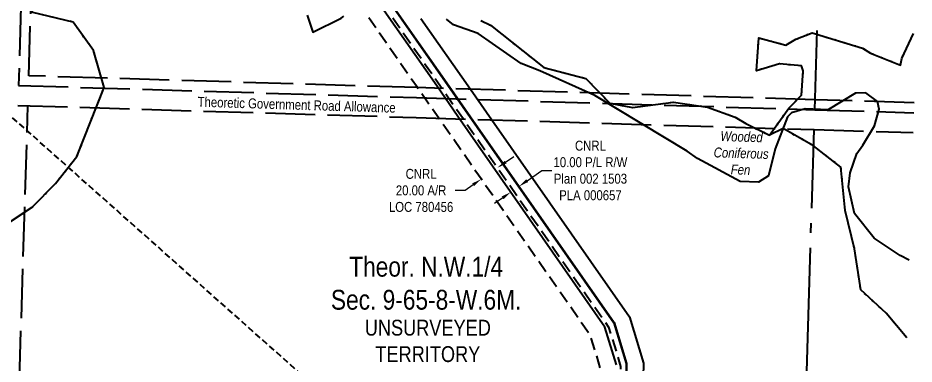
# Model space of a CAD drawing. Extents: x 355004 to 366534, y 6048595 to 6058688.
# Drawn here: x 360643 to 361547, y 6054156 to 6054506 of the extents above; entities that cross this region are included whole.
import ezdxf
from ezdxf.enums import TextEntityAlignment as Align

# ---------------------------------------------------------------- set-up
doc = ezdxf.new("R2010")
doc.units = 0
doc.header["$LTSCALE"] = 5
doc.header["$PDSIZE"] = 5
for name, pattern in [('foc-ACCESSROAD', [3.75, 2.5, -1.25]), ('foc-QUARTERLINE', [33, 25, -3, 2, -3]), ('foc-TIELINE', [1.875, 1.25, -0.625]), ('foc-UNSURVEYED', [12.5, 10, -2.5]), ('foc-WHEELTRACKS', [2, 0.4, -1.6])]:
    doc.linetypes.add(name, pattern=pattern)
doc.layers.get('Defpoints').update_dxf_attribs({"color": 9})
for name, color, linetype in [('C-AR', 13, 'foc-ACCESSROAD'), ('C-RW', 13, 'Continuous'), ('C-SYMBOL', 7, 'Continuous'), ('L-QSEC', 8, 'foc-QUARTERLINE'), ('L-ROAD-T', 7, 'Continuous'), ('L-TIE', 7, 'foc-TIELINE'), ('L-UNS-T', 3, 'Continuous'), ('L-USEC', 7, 'foc-UNSURVEYED'), ('T-CREEK', 160, 'Continuous'), ('T-WATER-P3', 160, 'foc-WHEELTRACKS'), ('WETLAND', 143, 'Continuous'), ('WETLAND-T', 146, 'Continuous')]:
    doc.layers.add(name, color=color, linetype=linetype)
doc.layers.add('C-RW-T', color=13, linetype='Continuous', lineweight=9)
doc.styles.add('175L', font='ARIALN.TTF', dxfattribs={"height": 20})
doc.styles.add('80CG', font='ARIALN.TTF', dxfattribs={"height": 10})
doc.styles.add('80L', font='ARIALN.TTF', dxfattribs={"height": 10})
doc.styles.add('foc-LtypeFont', font='ARIALN.TTF', dxfattribs={"height": 7.35})
doc.linetypes.add('foc-TOPO-flowdirection-NOLINE', pattern='A,0,[">",foc-LtypeFont,S=0.3,R=0,X=0,Y=-0.945],-20,[">",foc-LtypeFont,S=0.3,R=0,X=0,Y=-0.945],0', length=20)
doc.dimstyles.new('Compass 5 000', dxfattribs={"dimscale": 5, "dimtxt": 9, "dimasz": 2, "dimexe": 0.2, "dimexo": 0.0625, "dimgap": 0.5, "dimtad": 0, "dimtih": 1, "dimtoh": 1, "dimzin": 0, "dimdsep": 46, "dimtxsty": '80CG', "dimcen": 0.1, "dimse1": 1, "dimse2": 1, "dimclrd": 256, "dimclrt": 256, "dimaunit": 1, "dimadec": 4, "dimazin": 0, "dimtfac": 0.06, "dimtofl": 0, "dimtmove": 0, "dimatfit": 1, "dimfxl": 0.2, "dimtolj": 1, "dimtzin": 0, "dimlwd": -1, "dimarcsym": 0})

# ---------------------------------------------------------------- blocks, each defined once
blk = doc.blocks.new('*D495')
at = {"layer": 'C-RW-T', "transparency": 16777216}
for p, q in [((361135.01, 6054360.04), (361143.21, 6054365.76)), ((361094.03, 6054331.45), (361084.03, 6054331.45)), ((361102.23, 6054337.17), (361094.03, 6054331.45))]:
    blk.add_line(p, q, dxfattribs=at)
for points in [[(361134.05, 6054361.41), (361135.96, 6054358.67), (361126.8, 6054354.32)], [(361101.28, 6054338.54), (361103.19, 6054335.81), (361110.43, 6054342.9)]]:
    blk.add_solid(points, dxfattribs=at)
at = {"layer": 'Defpoints', "color": 0, "transparency": 16777216}
for p in [(361110.43, 6054342.9), (361176.55, 6054283.02), (361160.18, 6054271.59)]:
    blk.add_point(p, dxfattribs=at)
at = {"layer": 'C-RW-T', "transparency": 16777216, "insert": (361049.73, 6054331.45), "char_height": 10, "attachment_point": 5, "style": '80CG'}
blk.add_mtext('\\A1;CNRL\\P20.00 A/R\\PLOC 780456', dxfattribs=at)
blk = doc.blocks.new('*D496')
at = {"layer": 'C-RW-T', "transparency": 16777216}
for p, q in [((361156.81, 6054341.31), (361171.51, 6054351.57)), ((361171.51, 6054351.57), (361181.51, 6054351.57)), ((361132.03, 6054324.03), (361123.83, 6054318.31))]:
    blk.add_line(p, q, dxfattribs=at)
for points in [[(361155.85, 6054342.68), (361157.76, 6054339.94), (361148.61, 6054335.59)], [(361131.08, 6054325.39), (361132.99, 6054322.66), (361140.23, 6054329.75)]]:
    blk.add_solid(points, dxfattribs=at)
at = {"layer": 'Defpoints', "color": 0, "transparency": 16777216}
for p in [(361137.22, 6054351.91), (361128.85, 6054346.07), (361140.23, 6054329.75)]:
    blk.add_point(p, dxfattribs=at)
at = {"layer": 'C-RW-T', "transparency": 16777216, "insert": (361220.59, 6054351.57), "char_height": 10, "attachment_point": 5, "style": '80CG'}
blk.add_mtext('\\A1;CNRL\\P10.00 P/L R/W\\PPlan 002 1503\\PPLA 000657', dxfattribs=at)

msp = doc.modelspace()

# ---------------------------------------------------------------- linework, layer by layer
at = {"layer": 'C-AR', "flags": 128}
msp.add_lwpolyline([(361021.041, 6054505.782), (361070.86, 6054434.413), (361092.383, 6054403.58), (361238.971, 6054193.593), (361251.036, 6054153.878), (361249.229, 6054078.906), (361217.719, 6053985.142), (361208.463, 6053973.186), (361205.629, 6053973.269), (361183.795, 6053973.913), (361199.836, 6053994.698), (361229.313, 6054082.41), (361230.97, 6054151.144), (361220.762, 6054184.748), (361067.571, 6054404.335), (361046.063, 6054435.168), (360996.278, 6054506.536)], dxfattribs=at)
at = {"layer": 'C-RW'}
for points in [[(361246.822, 6054155.422), (361235.218, 6054193.586), (361086.957, 6054406.124), (361065.449, 6054436.957), (361001.328, 6054528.882)], [(361013.95, 6054528.497), (361078.12, 6054436.571), (361099.644, 6054405.737), (361244.557, 6054198.153), (361257.075, 6054156.915), (361255.229, 6054080.382)], [(361049.57, 6054504.913), (361099.418, 6054433.544), (361120.955, 6054402.71), (361259.916, 6054203.766), (361274.12, 6054157.057), (361272.128, 6054074.882), (361238.272, 6053974.111), (361237.28, 6053972.289), (361205.18, 6053913.341), (361199.944, 6053903.727), (361195.726, 6053895.982), (361169.716, 6053898.183), (361159.753, 6053899.038), (361125.866, 6053901.947), (361103.773, 6053895.213)]]:
    msp.add_lwpolyline(points, dxfattribs=at)
at = {"layer": 'C-RW', "flags": 128}
msp.add_lwpolyline([(361015.162, 6054526.081), (361244.198, 6054197.998), (361256.744, 6054156.789), (361254.912, 6054080.324), (361222.975, 6053985.105), (361200.959, 6053943.674), (361179.842, 6053906.858), (361171.34, 6053907.584), (361164.607, 6053908.159), (361124.536, 6053911.58), (361098.824, 6053903.739), (361009.274, 6053911.384), (360792.336, 6053948.88), (360725.579, 6053948.832), (360526.85, 6053838.154)], dxfattribs=at)
at = {"layer": 'L-QSEC'}
for p, q in [((361446.92, 6054412.921), (361449.363, 6054492.742)), ((361418.645, 6053488.957), (361446.304, 6054392.821))]:
    msp.add_line(p, q, dxfattribs=at)
at = {"layer": 'L-USEC'}
for p, q in [((360645.988, 6054517.201), (360643.531, 6054437.382)), ((360653.891, 6054447.126), (360656.038, 6054516.895)), ((361045.531, 6054435.202), (360653.891, 6054447.126)), ((360643.531, 6054437.382), (361045.219, 6054425.152)), ((361447.227, 6054422.971), (361045.531, 6054435.202)), ((361045.219, 6054425.152), (361446.916, 6054412.921)), ((361547.147, 6054419.929), (361447.227, 6054422.971)), ((360640.591, 6054015.007), (360652.963, 6054416.975)), ((360642.912, 6054417.282), (361044.607, 6054405.052)), ((361446.916, 6054412.921), (361546.839, 6054409.879)), ((361044.607, 6054405.052), (361446.304, 6054392.821)), ((361446.304, 6054392.821), (361546.224, 6054389.778))]:
    msp.add_line(p, q, dxfattribs=at)
at = {"layer": 'T-CREEK', "linetype": 'foc-TOPO-flowdirection-NOLINE', "flags": 128}
for points in [[(360146.345, 6053725.505), (360155.055, 6053750.105), (360183.626, 6053770.342), (360204.531, 6053851.382), (360227.852, 6053877.678), (360245.754, 6053909.144), (360246.597, 6053955.289), (360273.539, 6053977.536), (360305.01, 6053994.163), (360339.01, 6054007.18), (360362.602, 6054031.536), (360378.824, 6054064.102), (360431.577, 6054108.095), (360444.509, 6054143.911), (360468.42, 6054168.127), (360494.332, 6054190.263), (360505.264, 6054228.219), (360528.936, 6054253.145), (360561.187, 6054268.582), (360595.777, 6054279.52), (360628.498, 6054295.336), (360657.34, 6054314.424), (360680.811, 6054338.559), (360702.413, 6054365.625), (360729.887, 6054435.347), (360719.29, 6054472.543), (360698.671, 6054501.342), (360657.912, 6054511.034), (360648.503, 6054529.332)], [(360934.865, 6054508.406), (360940.321, 6054491.061), (360968.922, 6054505.197), (360971.649, 6054507.286)], [(361109.892, 6054503.077), (361119.792, 6054498.131), (361173.45, 6054455.451), (361215.969, 6054444.482), (361240.067, 6054419.551), (361263.057, 6054415.17), (361304.388, 6054420.549), (361338.757, 6054415.608), (361366.747, 6054405.406), (361377.346, 6054398.848), (361401.386, 6054387.127), (361420.718, 6054414.312), (361433.558, 6054427.631), (361435.39, 6054452.197), (361433.7, 6054457.067), (361411.42, 6054459.129), (361388.13, 6054452.3), (361390.382, 6054485.396), (361417.762, 6054478.176), (361427.912, 6054484.066), (361444.293, 6054490.544), (361495.132, 6054475.123), (361503.141, 6054470.052), (361533.511, 6054457.913), (361534.641, 6054464.632), (361546.656, 6054489.78)], [(361539.886, 6054182.656), (361519.084, 6054207.479), (361493.266, 6054231.128), (361487.048, 6054272.553), (361477.561, 6054311.291), (361473.384, 6054354.825), (361445.685, 6054376.466), (361414.996, 6054393.975), (361401.386, 6054387.127)]]:
    msp.add_lwpolyline(points, dxfattribs=at)
at = {"layer": 'T-CREEK', "flags": 128}
msp.add_lwpolyline([(360934.865, 6054508.406), (360940.321, 6054491.061), (360968.922, 6054505.197), (360971.649, 6054507.286)], dxfattribs=at)
at = {"layer": 'T-WATER-P3', "flags": 128}
for points in [[(360146.345, 6053725.505), (360155.055, 6053750.105), (360183.626, 6053770.342), (360204.531, 6053851.382), (360227.852, 6053877.678), (360245.754, 6053909.144), (360246.597, 6053955.289), (360273.539, 6053977.536), (360305.01, 6053994.163), (360339.01, 6054007.18), (360362.602, 6054031.536), (360378.824, 6054064.102), (360431.577, 6054108.095), (360444.509, 6054143.911), (360468.42, 6054168.127), (360494.332, 6054190.263), (360505.264, 6054228.219), (360528.936, 6054253.145), (360561.187, 6054268.582), (360595.777, 6054279.52), (360628.498, 6054295.336), (360657.34, 6054314.424), (360680.811, 6054338.559), (360702.413, 6054365.625), (360729.887, 6054435.347), (360719.29, 6054472.543), (360698.671, 6054501.342), (360657.912, 6054511.034), (360648.503, 6054529.332)], [(361109.892, 6054503.077), (361119.792, 6054498.131), (361173.45, 6054455.451), (361215.969, 6054444.482), (361240.067, 6054419.551), (361263.057, 6054415.17), (361304.388, 6054420.549), (361338.757, 6054415.608), (361366.747, 6054405.406), (361377.346, 6054398.848), (361401.386, 6054387.127), (361420.718, 6054414.312), (361433.558, 6054427.631), (361435.39, 6054452.197), (361433.7, 6054457.067), (361411.42, 6054459.129), (361388.13, 6054452.3), (361390.382, 6054485.396), (361417.762, 6054478.176), (361427.912, 6054484.066), (361444.293, 6054490.544), (361495.132, 6054475.123), (361503.141, 6054470.052), (361533.511, 6054457.913), (361534.641, 6054464.632), (361546.656, 6054489.78)], [(361539.886, 6054182.656), (361519.084, 6054207.479), (361493.266, 6054231.128), (361487.048, 6054272.553), (361477.561, 6054311.291), (361473.384, 6054354.825), (361445.685, 6054376.466), (361414.996, 6054393.975), (361401.386, 6054387.127)]]:
    msp.add_lwpolyline(points, dxfattribs=at)
at = {"layer": 'WETLAND'}
msp.add_lwpolyline([(361542.288, 6054261.138), (361532.985, 6054265.819), (361506.818, 6054283.249), (361487.057, 6054308.09), (361480.868, 6054335.022), (361482.756, 6054349.253), (361489.452, 6054368.684), (361495.525, 6054377.014), (361507.37, 6054396.647), (361512.064, 6054413.608), (361510.203, 6054421.373), (361498.341, 6054430.068), (361487.999, 6054429.543), (361460.775, 6054413.192), (361460.578, 6054412.878), (361437.315, 6054413.855), (361423.554, 6054409.712), (361419.541, 6054405.626), (361406.862, 6054373.549), (361400.269, 6054346.342), (361390.158, 6054339.795), (361371.545, 6054340.381), (361328.658, 6054363.76), (361318.169, 6054371.067), (361225.081, 6054427.141), (361169.373, 6054452.231), (361150.706, 6054459.554), (361107.164, 6054489.913), (361082.345, 6054498.421), (361075.47, 6054504.125)], dxfattribs=at)

# ---------------------------------------------------------------- texts
at = {"layer": 'L-ROAD-T', "style": '80L'}
msp.add_text('Theoretic Government Road Allowance', height=9.99665, rotation=358.25572, dxfattribs=at).set_placement((360924.152, 6054417.926), align=Align.MIDDLE_CENTER)
at = {"layer": 'L-UNS-T', "color": 3, "insert": (361056.513, 6054179.522), "char_height": 15.99464, "attachment_point": 5, "style": '80L'}
msp.add_mtext_dynamic_manual_height_columns('UNSURVEYED TERRITORY', width=126.3714, gutter_width=47.484, heights=[0], dxfattribs=at)
at = {"layer": 'WETLAND-T', "insert": (361358.053, 6054391.173), "char_height": 9.99663, "attachment_point": 1, "rotation": 358.255794, "style": '80L'}
msp.add_mtext_dynamic_manual_height_columns('\\pi-6.07688;{\\fArial Narrow|b0|i1|c0|p34;Wooded \\P\\pi-12.38785;Coniferous\\P\\pi5.32447;Fen}', width=29.54435, gutter_width=49.983, heights=[0], dxfattribs=at)

# ---------------------------------------------------------------- dimensions: what is measured, and where the dimension line sits
at = {"layer": 'C-RW-T'}
dim = msp.add_linear_dim(base=(361140.234, 6054329.749), p1=(361137.217, 6054351.914), p2=(361128.846, 6054346.075), angle=214.898648, text='CNRL\\P10.00 P/L R/W\\PPlan 002 1503\\PPLA 000657', dimstyle='Compass 5 000', dxfattribs=at)
dim.commit()
dim.dimension.update_dxf_attribs({"geometry": '*D496', "text_midpoint": (361220.595, 6054351.568), "dimtype": 161})

# ---------------------------------------------------------------- next in the draw order: texts
at = {"layer": 'C-SYMBOL', "color": 3, "insert": (361054.823, 6054264.485), "char_height": 19.9933, "width": 190.43632, "attachment_point": 2, "style": '175L', "bg_fill": 3, "box_fill_scale": 1.15, "bg_fill_color": 256, "bg_fill_true_color": 256, "bg_fill_transparency": 0}
msp.add_mtext('Theor. N.W.1/4\\PSec. 9-65-8-W.6M.', dxfattribs=at)

# ---------------------------------------------------------------- next in the draw order: linework, layer by layer
at = {"layer": 'L-TIE'}
msp.add_line((361174.681, 6053927.362), (360622.812, 6054417.894), dxfattribs=at)

# ---------------------------------------------------------------- next in the draw order: dimensions: what is measured, and where the dimension line sits
at = {"layer": 'C-RW-T'}
dim = msp.add_linear_dim(base=(361110.433, 6054342.895), p1=(361176.547, 6054283.015), p2=(361160.175, 6054271.594), angle=214.900829, text='CNRL\\P20.00 A/R\\PLOC 780456', dimstyle='Compass 5 000', dxfattribs=at)
dim.commit()
dim.dimension.update_dxf_attribs({"geometry": '*D495', "text_midpoint": (361049.73, 6054331.452), "dimtype": 161})

doc.saveas('drawing.dxf')
